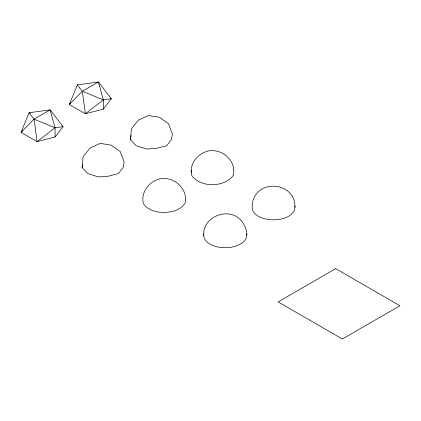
<?xml version="1.0" encoding="UTF-8"?>
<svg xmlns="http://www.w3.org/2000/svg" width="421" height="421" viewBox="0 0 421 421"><rect width="100%" height="100%" fill="white"/><g stroke="black" fill="none" stroke-linecap="round" stroke-linejoin="round"><path stroke-width="0.63" d="M203.685 235.355C202.612 215.557 231.003 205.769 242.343 222.056C246.701 227.808 249.679 238.049 242.385 242.812C236.086 247.359 227.861 248.269 220.315 247.411A21.592 12.467 0 0 1 204.259 238.144L203.685 235.355L203.896 233.871M82.121 167.626L83.147 156.591L90.147 147.997L100.219 143.372L111.16 145.134L120.206 151.544L124.148 161.901L123.121 167.49L118.401 173.578L107.85 176.304L98.172 176.899L87.868 173.578L82.121 167.626L82.69 164.522M130.394 139.756L131.42 128.721L138.42 120.127L148.492 115.501L159.433 117.264L168.479 123.674L172.421 134.031L171.394 139.619L166.674 145.708L156.128 148.434L146.445 149.023L136.141 145.708L130.394 139.756L130.736 137.893M233.492 169.289L233.787 172.078L233.492 175.015C225.035 187.771 199.733 188.05 191.466 175.015L191.345 170.463M252.168 204.569C255.679 176.515 299.284 182.335 294.563 210.274C289.574 219.13 277.786 220.515 268.587 219.541C261.373 218.757 250.132 214.036 252.411 205.032M130.968 136.651L131.194 135.409M77.348 84.868L69.323 104.497L85.379 113.765L103.324 109.134L111.349 98.772L98.367 82.006L77.348 84.868L82.311 91.273L103.324 99.866L111.349 98.772L110.244 98.13M22.255 130.815L21.05 132.368L37.101 141.64L55.051 137.004L63.076 126.642L50.088 109.876L29.075 112.739L21.05 132.368L34.038 119.143L50.088 109.876L55.051 127.737L55.051 137.004M70.128 103.461L69.323 104.497L82.311 91.273L98.367 82.006L103.324 99.866L103.324 109.134M63.076 126.642L55.051 127.737L37.101 141.64L34.038 119.143L29.075 112.739L30.312 113.06M103.324 99.866L85.379 113.765L82.311 91.273M34.038 119.143L55.051 127.737M233.787 169.247C232.36 157.722 220.951 149.36 209.563 150.76C199.396 152.386 190.55 161.659 191.166 172.226M294.916 205.927L295.137 207.337M246.643 233.797L246.864 235.207M185.514 199.949L185.219 202.885C179.899 211.584 168.547 212.952 159.243 212.152A21.592 12.467 0 0 1 143.193 202.885C140.861 191.481 150.102 180.293 161.29 178.63C173.584 176.994 186.135 187.292 185.514 199.949M335.711 268.661L278.128 301.91L342.362 338.994L399.95 305.751L335.711 268.661"/></g></svg>
